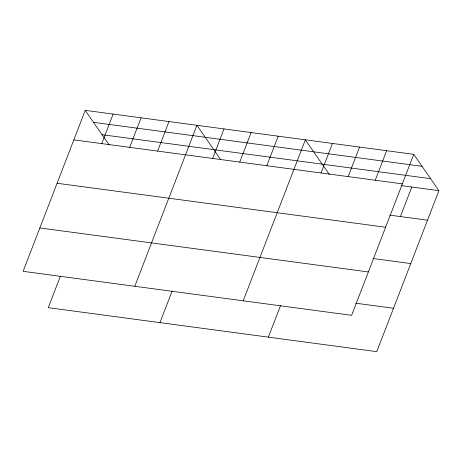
<?xml version="1.0" encoding="UTF-8"?>
<svg xmlns="http://www.w3.org/2000/svg" width="462" height="462" viewBox="0 0 462 462"><rect width="100%" height="100%" fill="white"/><g stroke="black" fill="none" stroke-linecap="round" stroke-linejoin="round"><path stroke-width="0.69" d="M85.222 110.349L23.1 271.338L351.622 315.327L413.75 154.331L85.222 110.349L109.188 144.964M101.755 143.613L113.144 114.085M60.43 276.114L48.25 307.669L376.778 351.651L438.9 190.662L413.75 154.331M129.678 147.355L141.072 117.827M157.6 151.091L168.994 121.564M134.8 286.296L196.922 125.3L220.49 159.35M212.63 158.46L224.024 128.933M159.95 322.62L172.124 291.072M239.732 162.087L251.126 132.559M266.834 165.714L278.228 136.186M243.214 300.808L305.336 139.819L329.302 174.434M321.044 172.973L332.438 143.445M268.364 337.139L280.538 305.584M348.146 176.6L359.54 147.072M375.248 180.232L386.642 150.704M400.404 216.557L411.798 187.029M93.52 122.338L422.049 166.32M102.073 134.69L430.601 178.673M73.828 139.876L402.356 183.859M401.097 185.597L438.9 190.662M389.703 215.125L427.506 220.189M57.086 183.258L385.614 227.24M372.967 258.512L410.764 263.571M39.842 227.957L368.364 271.939M355.717 303.205L393.52 308.269"/></g></svg>
